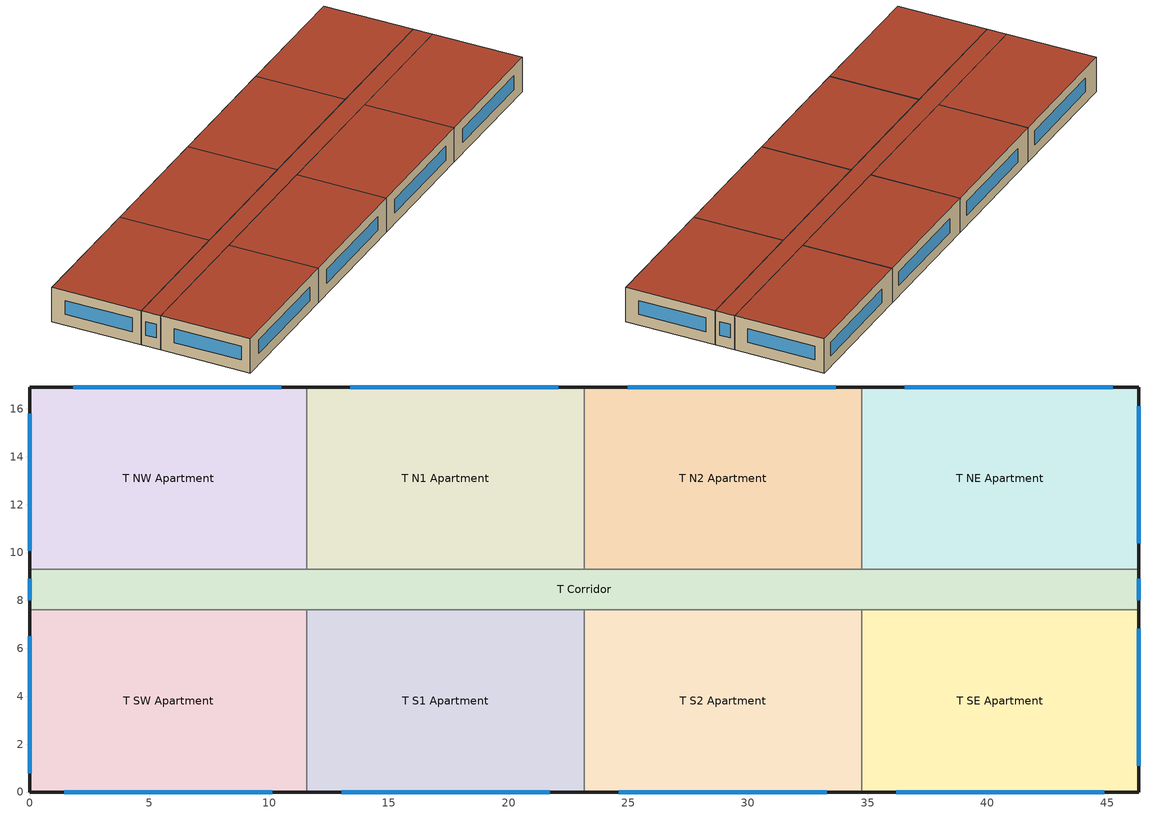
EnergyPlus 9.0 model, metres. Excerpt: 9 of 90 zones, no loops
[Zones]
T SW Apartment
 floor to F9 SW Apartment (int_slab_floor): 0,7.62 11.58,7.62 11.58,0 0,0 z27.43
 wall outside (res_ext_wall): 0,7.62 0,0 11.58,0 z27.43:30.48
 wall to T Corridor (int_wall): 11.58,7.62 0,7.62 z27.43:30.48
 wall to T S1 Apartment (int_wall): 11.58,0 11.58,7.62 z27.43:30.48
 window (ResWindow_U__SHGC_0.4): 1.45,0 10.13,0 / 0,6.5 0,0.79 z28.38:29.6
 roof outside (res_roof): 11.58,0 11.58,7.62 0,7.62 0,0 z30.48
T NW Apartment
 floor to F9 NW Apartment (int_slab_floor): 0,16.92 11.58,16.92 11.58,9.3 0,9.3 z27.43
 wall outside (res_ext_wall): 11.58,16.92 0,16.92 0,9.3 z27.43:30.48
 wall to T Corridor (int_wall): 0,9.3 11.58,9.3 z27.43:30.48
 wall to T N1 Apartment (int_wall): 11.58,9.3 11.58,16.92 z27.43:30.48
 window (ResWindow_U__SHGC_0.4): 0,15.8 0,10.08 / 10.5,16.92 1.81,16.92 z28.38:29.6
 roof outside (res_roof): 11.58,9.3 11.58,16.92 0,16.92 0,9.3 z30.48
T SE Apartment
 floor to F9 SE Apartment (int_slab_floor): 34.75,7.62 46.33,7.62 46.33,0 34.75,0 z27.43
 wall outside (res_ext_wall): 34.75,0 46.33,0 46.33,7.62 z27.43:30.48
 wall to T Corridor (int_wall): 46.33,7.62 34.75,7.62 z27.43:30.48
 window (ResWindow_U__SHGC_0.4): 36.19,0 44.88,0 / 46.33,1.1 46.33,6.81 z28.38:29.6
 roof outside (res_roof): 46.33,0 46.33,7.62 34.75,7.62 34.75,0 z30.48
T NE Apartment
 floor to F9 NE Apartment (int_slab_floor): 34.75,16.92 46.33,16.92 46.33,9.3 34.75,9.3 z27.43
 wall outside (res_ext_wall): 46.33,9.3 46.33,16.92 34.75,16.92 z27.43:30.48
 wall to T Corridor (int_wall): 34.75,9.3 46.33,9.3 z27.43:30.48
 window (ResWindow_U__SHGC_0.4): 45.25,16.92 36.56,16.92 / 46.33,10.4 46.33,16.11 z28.38:29.6
 roof outside (res_roof): 46.33,9.3 46.33,16.92 34.75,16.92 34.75,9.3 z30.48
T N1 Apartment
 floor to F9 N1 Apartment (int_slab_floor): 11.58,16.92 23.16,16.92 23.16,9.3 11.58,9.3 z27.43
 wall outside (res_ext_wall): 23.16,16.92 11.58,16.92 z27.43:30.48
 wall to T Corridor (int_wall): 11.58,9.3 23.16,9.3 z27.43:30.48
 wall to T N2 Apartment (int_wall): 23.16,9.3 23.16,16.92 z27.43:30.48
 window (ResWindow_U__SHGC_0.4): 22.08,16.92 13.4,16.92 z28.38:29.6
 roof outside (res_roof): 23.16,9.3 23.16,16.92 11.58,16.92 11.58,9.3 z30.48
T N2 Apartment
 floor to F9 N2 Apartment (int_slab_floor): 23.16,16.92 34.75,16.92 34.75,9.3 23.16,9.3 z27.43
 wall outside (res_ext_wall): 34.75,16.92 23.16,16.92 z27.43:30.48
 wall to T Corridor (int_wall): 23.16,9.3 34.75,9.3 z27.43:30.48
 wall to T NE Apartment (int_wall): 34.75,9.3 34.75,16.92 z27.43:30.48
 window (ResWindow_U__SHGC_0.4): 33.66,16.92 24.98,16.92 z28.38:29.6
 roof outside (res_roof): 34.75,9.3 34.75,16.92 23.16,16.92 23.16,9.3 z30.48
T S1 Apartment
 floor to F9 S1 Apartment (int_slab_floor): 11.58,7.62 23.16,7.62 23.16,0 11.58,0 z27.43
 wall outside (res_ext_wall): 11.58,0 23.16,0 z27.43:30.48
 wall to T Corridor (int_wall): 23.16,7.62 11.58,7.62 z27.43:30.48
 wall to T S2 Apartment (int_wall): 23.16,0 23.16,7.62 z27.43:30.48
 window (ResWindow_U__SHGC_0.4): 13.03,0 21.72,0 z28.38:29.6
 roof outside (res_roof): 23.16,0 23.16,7.62 11.58,7.62 11.58,0 z30.48
T S2 Apartment
 floor to F9 S2 Apartment (int_slab_floor): 23.16,7.62 34.75,7.62 34.75,0 23.16,0 z27.43
 wall outside (res_ext_wall): 23.16,0 34.75,0 z27.43:30.48
 wall to T Corridor (int_wall): 34.75,7.62 23.16,7.62 z27.43:30.48
 wall to T SE Apartment (int_wall): 34.75,0 34.75,7.62 z27.43:30.48
 window (ResWindow_U__SHGC_0.4): 24.61,0 33.3,0 z28.38:29.6
 roof outside (res_roof): 34.75,0 34.75,7.62 23.16,7.62 23.16,0 z30.48
T Corridor
 floor to F9 Corridor (int_slab_floor): 0,9.3 46.33,9.3 46.33,7.62 0,7.62 z27.43
 wall outside (res_ext_wall): 0,9.3 0,7.62 / 46.33,7.62 46.33,9.3 z27.43:30.48
 window (ResWindow_U__SHGC_0.4): 0,8.91 0,8 / 46.33,8 46.33,8.91 z28.38:29.6
 roof outside (res_roof): 46.33,7.62 46.33,9.3 0,9.3 0,7.62 z30.48
[Building]
ApartmentHighRise: North Axis {deg}=0; Terrain=City; Loads Convergence Tolerance Value=0.04; Temperature Convergence Tolerance Value {deltaC}=0.2; Solar Distribution=FullInteriorAndExterior; Maximum Number of Warmup Days=25; Minimum Number of Warmup Days=6
[Site:Location]
Site:Location=Seattle Seattle Tacoma Intl A_WA_USA Design_Conditions; Latitude {N+ S-}=47.47; Longitude {W- E+}=-122.32; Time Zone Relative to GMT {GMT+/-}=-8; Elevation {m}=122
[SizingPeriod:DesignDay] Day of Month=21; Dry-Bulb Temperature Range Modifier Type=DefaultMultipliers; Humidity Condition Type=Wetbulb; Barometric Pressure {Pa}=99868; Rain {Yes/No}=No; Snow on ground {Yes/No}=No; Daylight Savings Time Indicator=No
Name | Month | Day Type | Maximum Dry-Bulb Temperature {C} | Daily Dry-Bulb Temperature Range {C} | Wetbulb at Maximum Dry-Bulb {C} | Wind Speed {m/s} design conditions vs. traditional 6.71 m/s (15 mph) | Wind Direction {Degrees; N=0, S=180} | Solar Model Indicator | Clearness {0.0 to 1.1} | Wind Speed {m/s} design conditions vs. traditional 3.35 m/s (7mph) | ASHRAE Clear Sky Optical Depth for Beam Irradiance (taub) | ASHRAE Clear Sky Optical Depth for Diffuse Irradiance (taud)
Seattle Seattle Tacoma Intl A Ann Htg 99.6% Condns DB | 12 | WinterDesignDay | -4.2 | 0 | -4.2 | 4.3 | 20 | ASHRAEClearSky | 0
Seattle Seattle Tacoma Intl A Ann Clg .4% Condns DB=>MWB | 8 | SummerDesignDay | 29.4 | 10.4 | 18.3 |  | 350 | ASHRAETau |  | 4.2 | 0.352 | 2.561
[Site:WaterMainsTemperature]
Calculation Method=CORRELATION; Annual average outdoor air temperature {C}=11.2167; Maximum difference in monthly average outdoor air temperatures {C}=14.3
[Site:GroundTemperature:FCfactorMethod]
January Ground Temperature {C}=11.4; February Ground Temperature {C}=8.1; March Ground Temperature {C}=5.4; April Ground Temperature {C}=4.5; May Ground Temperature {C}=5.8; June Ground Temperature {C}=8.3; July Ground Temperature {C}=10.9; August Ground Temperature {C}=13; September Ground Temperature {C}=15.6; October Ground Temperature {C}=17.7; November Ground Temperature {C}=18.8; December Ground Temperature {C}=15.1
[Material]
Name | Roughness | Thickness {m} | Conductivity {W/m-K} | Density {kg/m3} | Specific Heat {J/kg-K} | Thermal Absorptance | Solar Absorptance | Visible Absorptance | Absorptance:Thermal | Absorptance:Solar | Absorptance:Visible
Std Wood 6inch | MediumSmooth | 0.15 | 0.12 | 540 | 1210 | 0.9 | 0.7 | 0.7
F07 25mm stucco | Smooth | 0.0254 | 0.72 | 1856 | 840 | 0.9 | 0.7 | 0.7
F08 Metal surface | Smooth | 0.0008 | 45.28 | 7824 | 500
F13 Built-up roofing | Rough | 0.0095 | 0.16 | 1120 | 1460 |  |  |  | 0.9 | 0.7
G01 13mm gypsum board | Smooth | 0.0127 | 0.16 | 800 | 1090 |  |  |  | 0.9 | 0.7 | 0.5
G01 16mm gypsum board | MediumSmooth | 0.0159 | 0.16 | 800 | 1090
100mm Normalweight concrete floor | MediumRough | 0.1016 | 2.31 | 2322 | 832
[Material:NoMass]
CP02 CARPET PAD: VeryRough, 0.21648, 0.9, 0.7, 0.8
Res_Roof_Insulation: MediumSmooth, 4.31889, 0.9, 0.7, 0.7
Res_Exterior_Wall_Insulation: MediumSmooth, 2.368, 0.9, 0.7, 0.7
[Construction]
InteriorFurnishings: Std Wood 6inch
int_wall: G01 13mm gypsum board, G01 13mm gypsum board
int_slab_floor: 100mm Normalweight concrete floor, CP02 CARPET PAD
res_roof: F13 Built-up roofing, Res_Roof_Insulation, F08 Metal surface
res_ext_wall: F07 25mm stucco, G01 16mm gypsum board, Res_Exterior_Wall_Insulation, G01 16mm gypsum board
ResWindow_U__SHGC_0.4: Res Window Glazing Layer
[WindowMaterial:SimpleGlazingSystem]
Res Window Glazing Layer: U-Factor {W/m2-K}=2.271304; Solar Heat Gain Coefficient=0.4; Visible Transmittance=0.4
[Zone] Type=1; Multiplier=1; Ceiling Height {m}=-9999; Volume {m3}=autocalculate; Floor Area {m2}=autocalculate; Part of Total Floor Area=Yes
T SW Apartment; T NW Apartment; T SE Apartment; T NE Apartment; T N1 Apartment; T N2 Apartment; T S1 Apartment; T S2 Apartment; T Corridor
[InternalMass] Construction=InteriorFurnishings; Surface Area {m2}=88.2493
Name | Zone
T SW Apartment_InternalMass_1 | T SW Apartment
T NW Apartment_InternalMass_1 | T NW Apartment
T SE Apartment_InternalMass_1 | T SE Apartment
T NE Apartment_InternalMass_1 | T NE Apartment
T N1 Apartment_InternalMass_1 | T N1 Apartment
T N2 Apartment_InternalMass_1 | T N2 Apartment
T S1 Apartment_InternalMass_1 | T S1 Apartment
T S2 Apartment_InternalMass_1 | T S2 Apartment
[People] Number of People Schedule=OCC_APT_SCH; Number of People Calculation Method=People; Number of People=2.5; Fraction Radiant=0.3; Sensible Heat Fraction=AUTOCALCULATE; Activity Level Schedule=Activity Schedule
Name | Zone or ZoneList
T SW Apartment People | T SW Apartment
T NW Apartment People | T NW Apartment
T SE Apartment People | T SE Apartment
T NE Apartment People | T NE Apartment
T N1 Apartment People | T N1 Apartment
T N2 Apartment People | T N2 Apartment
T S1 Apartment People | T S1 Apartment
T S2 Apartment People | T S2 Apartment
[Lights] Design Level Calculation Method=Watts/Area; Return Air Fraction=0; Fraction Radiant=0.6; Fraction Visible=0.2; Fraction Replaceable=1; Return Air Fraction Calculated from Plenum Temperature=No
Name | Zone or ZoneList | Schedule | Watts per Zone Floor Area {W/m2}
T SW Apartment_Lights_hardwired | T SW Apartment | LTG_APT_SCH | 6.458346
T NW Apartment_Lights_hardwired | T NW Apartment | LTG_APT_SCH | 6.458346
T SE Apartment_Lights_hardwired | T SE Apartment | LTG_APT_SCH | 6.458346
T NE Apartment_Lights_hardwired | T NE Apartment | LTG_APT_SCH | 6.458346
T N1 Apartment_Lights_hardwired | T N1 Apartment | LTG_APT_SCH | 6.458346
T N2 Apartment_Lights_hardwired | T N2 Apartment | LTG_APT_SCH | 6.458346
T S1 Apartment_Lights_hardwired | T S1 Apartment | LTG_APT_SCH | 6.458346
T S2 Apartment_Lights_hardwired | T S2 Apartment | LTG_APT_SCH | 6.458346
T Corridor_Lights_hardwired | T Corridor | LTG_COR_SCH | 5.7538
T SW Apartment_Lights_plugin | T SW Apartment | LTG_APT_SCH | 2.90626
T NW Apartment_Lights_plugin | T NW Apartment | LTG_APT_SCH | 2.90626
T SE Apartment_Lights_plugin | T SE Apartment | LTG_APT_SCH | 2.90626
T NE Apartment_Lights_plugin | T NE Apartment | LTG_APT_SCH | 2.90626
T N1 Apartment_Lights_plugin | T N1 Apartment | LTG_APT_SCH | 2.90626
T N2 Apartment_Lights_plugin | T N2 Apartment | LTG_APT_SCH | 2.90626
T S1 Apartment_Lights_plugin | T S1 Apartment | LTG_APT_SCH | 2.90626
T S2 Apartment_Lights_plugin | T S2 Apartment | LTG_APT_SCH | 2.90626
[ElectricEquipment] Fraction Latent=0
Name | Zone or ZoneList | Schedule | Design Level Calculation Method | Watts per Zone Floor Area {W/m2} | Fraction Radiant | Fraction Lost | Design Level {W}
T SW Apartment_Plug_TSW_Equip | T SW Apartment | EQP_APT_SCH | Watts/Area | 6.67 | 0.5 | 0
T NW Apartment_Plug_TNW_Equip | T NW Apartment | EQP_APT_SCH | Watts/Area | 6.67 | 0.5 | 0
T SE Apartment_Plug_TSE_Equip | T SE Apartment | EQP_APT_SCH | Watts/Area | 6.67 | 0.5 | 0
T NE Apartment_Plug_TNE_Equip | T NE Apartment | EQP_APT_SCH | Watts/Area | 6.67 | 0.5 | 0
T N1 Apartment_Plug_TN1_Equip | T N1 Apartment | EQP_APT_SCH | Watts/Area | 6.67 | 0.5 | 0
T N2 Apartment_Plug_TN2_Equip | T N2 Apartment | EQP_APT_SCH | Watts/Area | 6.67 | 0.5 | 0
T S1 Apartment_Plug_TS1_Equip | T S1 Apartment | EQP_APT_SCH | Watts/Area | 6.67 | 0.5 | 0
T S2 Apartment_Plug_TS2_Equip | T S2 Apartment | EQP_APT_SCH | Watts/Area | 6.67 | 0.5 | 0
T Corridor_Elevators_Equip | T Corridor | BLDG_ELEVATORS | EquipmentLevel |  | 0 | 0.95 | 20370
Elevators_Lights_Fan | T Corridor | ELEV_LIGHT_FAN_SCH_24_7 | EquipmentLevel |  | 0 | 0.95 | 161.9
[ZoneInfiltration:DesignFlowRate] Schedule=INF_APT_SCH; Design Flow Rate Calculation Method=Flow/ExteriorArea; Constant Term Coefficient=0; Temperature Term Coefficient=0; Velocity Term Coefficient=0.224; Velocity Squared Term Coefficient=0
Name | Zone or ZoneList | Flow per Exterior Surface Area {m3/s-m2}
T SW Apartment_Infiltration | T SW Apartment | 0.000226844
T NW Apartment_Infiltration | T NW Apartment | 0.000226844
T SE Apartment_Infiltration | T SE Apartment | 0.000226844
T NE Apartment_Infiltration | T NE Apartment | 0.000226844
T N1 Apartment_Infiltration | T N1 Apartment | 0.000162552
T N2 Apartment_Infiltration | T N2 Apartment | 0.000162552
T S1 Apartment_Infiltration | T S1 Apartment | 0.000162552
T S2 Apartment_Infiltration | T S2 Apartment | 0.000162552
T Corridor_Infiltration | T Corridor | 6.617e-05
[Exterior:Lights]
Facade Lighting: Schedule=Exterior_Lgt_ALWAYS_ON; Design Level {W}=10720.1; Control Option=AstronomicalClock
[ZoneVentilation:WindandStackOpenArea] Opening Area {m2}=0.1181; Opening Area Fraction Schedule=Sliding_Doors_Ventilation_Availability_SCH; Opening Effectiveness=autocalculate; Height Difference {m}=15.2393; Discharge Coefficient for Opening=autocalculate; Minimum Indoor Temperature {C}=18.89; Maximum Indoor Temperature {C}=25.56; Delta Temperature {deltaC}=-100; Minimum Outdoor Temperature {C}=15.56; Maximum Outdoor Temperature {C}=26.67; Maximum Wind Speed {m/s}=40
Name | Zone | Effective Angle {deg}
T SW Apartment Sliding Door Ventilation | T SW Apartment | 180
T NW Apartment Sliding Door Ventilation | T NW Apartment | 0
T SE Apartment Sliding Door Ventilation | T SE Apartment | 180
T NE Apartment Sliding Door Ventilation | T NE Apartment | 0
T N1 Apartment Sliding Door Ventilation | T N1 Apartment | 0
T N2 Apartment Sliding Door Ventilation | T N2 Apartment | 0
T S1 Apartment Sliding Door Ventilation | T S1 Apartment | 180
T S2 Apartment Sliding Door Ventilation | T S2 Apartment | 180
[Schedule:Compact]
OCC_APT_SCH: Through: 12/31, For: AllDays, Until: 7:00, 1, Until: 8:00, 0.85, Until: 9:00, 0.39, Until: 16:00, 0.25, Until: 17:00, 0.3, Until: 18:00, 0.52, Until: 21:00, 0.87, Until: 24:00, 1
LTG_APT_SCH: Through: 12/31, For: AllDays, Until: 4:00, 0.011316, Until: 5:00, 0.0339481, Until: 6:00, 0.0735542, Until: 7:00, 0.0792122, Until: 8:00, 0.0735542, Until: 9:00, 0.0339481, Until: 15:00, 0.0226321, Until: 16:00, 0.0396061, Until: 17:00, 0.0792122, Until: 18:00, 0.11316, Until: 19:00, 0.152766, Until: 21:00, 0.181056, Until: 22:00, 0.124476, Until: 23:00, 0.0678962, Until: 24:00, 0.0282901
LTG_COR_SCH; INF_APT_SCH; Exterior_Lgt_ALWAYS_ON; ELEV_LIGHT_FAN_SCH_24_7: Through: 12/31, For: AllDays, Until: 24:00, 1
EQP_APT_SCH: Through: 12/31, For: AllDays, Until: 1:00, 0.45, Until: 2:00, 0.41, Until: 3:00, 0.39, Until: 5:00, 0.38, Until: 6:00, 0.43, Until: 7:00, 0.54, Until: 8:00, 0.65, Until: 9:00, 0.66, Until: 10:00, 0.67, Until: 11:00, 0.69, Until: 12:00, 0.7, Until: 13:00, 0.69, Until: 14:00, 0.66, Until: 15:00, 0.65, Until: 16:00, 0.68, Until: 17:00, 0.8, Until: 19:00, 1, Until: 20:00, 0.93, Until: 21:00, 0.89, Until: 22:00, 0.85, Until: 23:00, 0.71, Until: 24:00, 0.58
Activity Schedule: Through: 12/31, For: AllDays, Until: 24:00, 95
BLDG_ELEVATORS: Through: 12/31, For: WinterDesignDay, Until: 24:00, 0.05, For: SummerDesignDay, Until: 24:00, 0.5, For: Allotherdays, Until: 04:00, 0.05, Until: 05:00, 0.1, Until: 06:00, 0.2, Until: 07:00, 0.4, Until: 09:00, 0.5, Until: 10:00, 0.35, Until: 16:00, 0.15, Until: 17:00, 0.35, Until: 19:00, 0.5, Until: 21:00, 0.4, Until: 22:00, 0.3, Until: 23:00, 0.2, Until: 24:00, 0.1
Sliding_Doors_Ventilation_Availability_SCH: Through: 12/31, For: WinterDesignDay SummerDesignDay, Until: 24:00, 0, For: Allotherdays, Until: 6:00, 0, Until: 22:00, 1, Until: 24:00, 0
